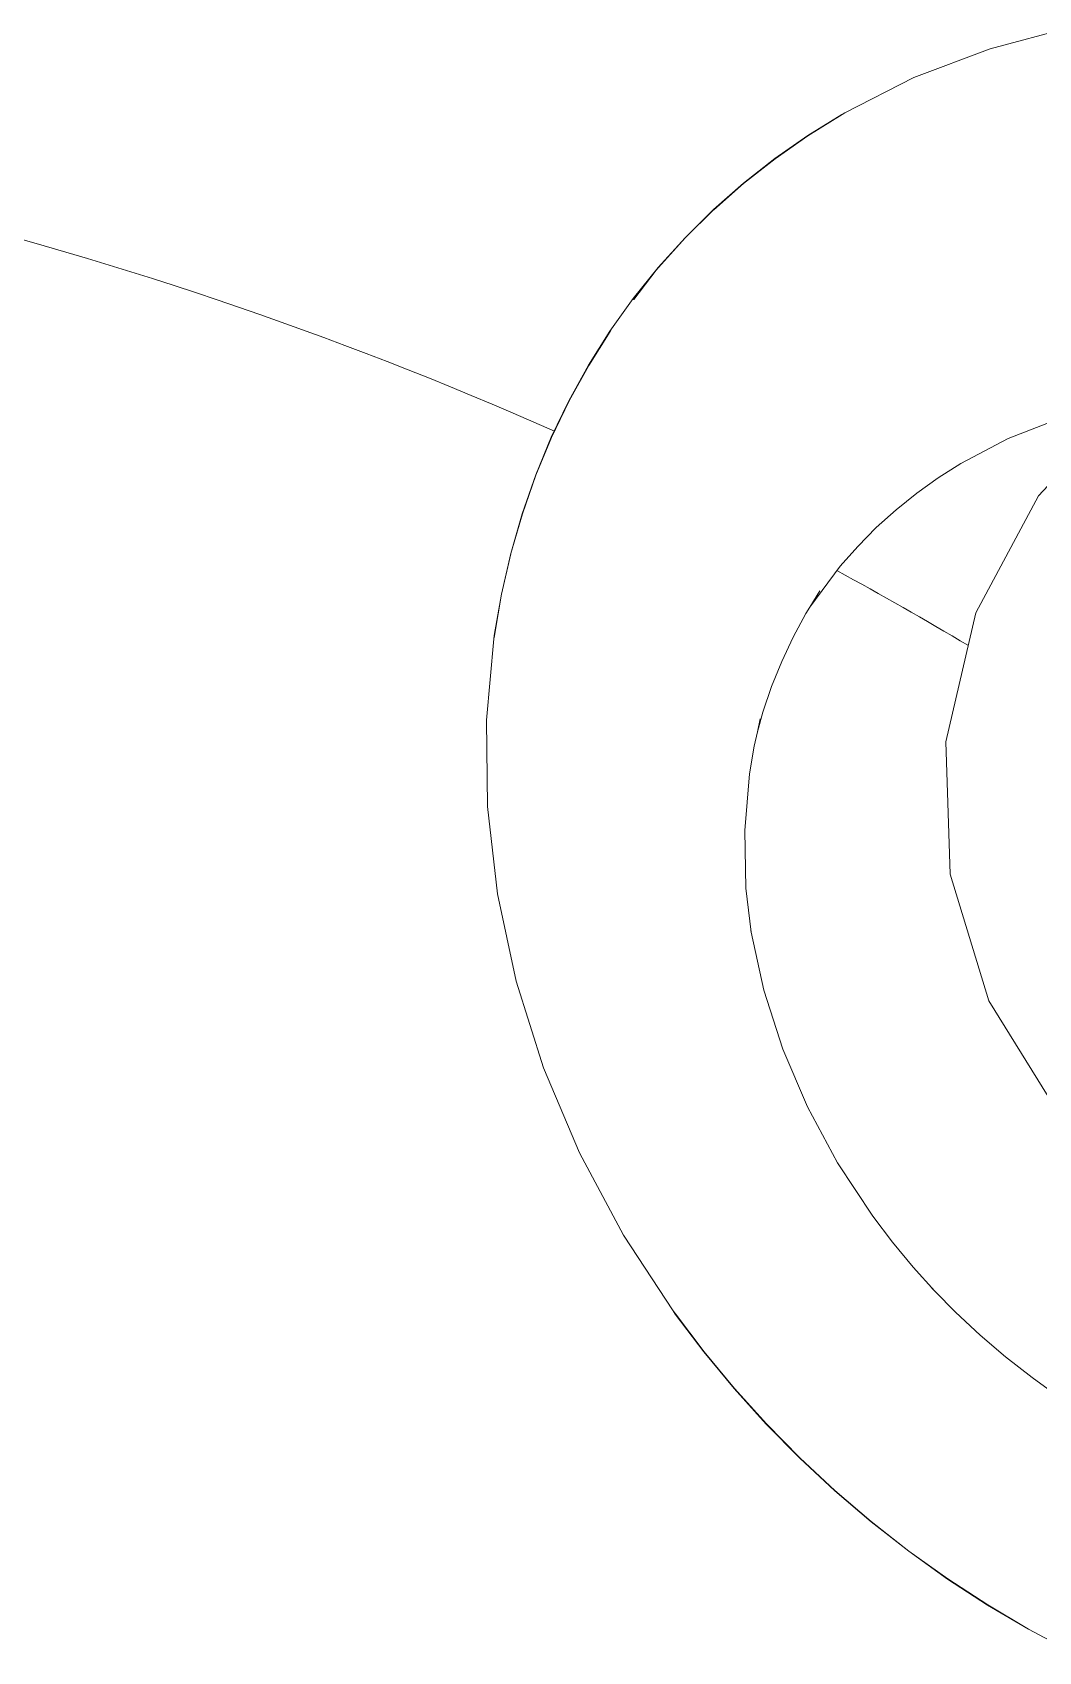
# Model space of a CAD drawing. Extents: x -14.2 to 52.3, y 3.7 to 90.9.
# Drawn here: x 20.831 to 21.378, y 27.336 to 28.216 of the extents above; entities that cross this region are included whole.
import ezdxf

# ---------------------------------------------------------------- set-up
doc = ezdxf.new("R2010")
doc.units = 0
doc.layers.add('limpo_PINI-PSG-PE-0102-LAZ-R00$0$- LAYOUT', color=135, linetype='Continuous', lineweight=5)
doc.layers.add('limpo_PINI-PSG-PE-0102-LAZ-R00$0$LAYOUT_AMB_LAZ_dwg', color=8, linetype='Continuous', lineweight=5)
doc.layers.add('limpo_PINI-PSG-PE-0102-LAZ-R00$0$XR_ARQT', color=7, linetype='Continuous')
doc.layers.add('XR_ARQT', color=7, linetype='Continuous')

# ---------------------------------------------------------------- blocks, each defined once
blk = doc.blocks.new('limpo_PINI-PSG-PE-0102-LAZ-R00$0$LAYOUT_AMB_LAZ_dwg-2867451-5PPE_008_LAZER__P_A_0_09_')
at = {"layer": 'limpo_PINI-PSG-PE-0102-LAZ-R00$0$- LAYOUT', "color": 9, "flags": 128}
for points in [[(29712.32, 21741.93), (29713.49, 21740.14), (29729.02, 21719.58), (29745.49, 21699.64), (29762.85, 21680.4), (29781.06, 21661.89), (29800.07, 21644.17), (29819.83, 21627.29), (29840.29, 21611.28), (29861.41, 21596.19), (29883.11, 21582.06), (29905.35, 21568.92), (29928.06, 21556.8)], [(29928.1, 21556.95), (29905.39, 21569.05), (29883.17, 21582.19), (29861.48, 21596.31), (29840.38, 21611.39), (29819.92, 21627.39), (29800.17, 21644.27), (29781.17, 21661.98), (29762.97, 21680.48), (29745.62, 21699.71), (29745.6, 21699.73), (29729.16, 21719.63), (29729.14, 21719.66), (29713.65, 21740.17), (29712.32, 21741.93), (29685.39, 21782.97), (29661.46, 21827.67), (29641.94, 21873.79), (29627.02, 21920.84), (29616.82, 21968.33), (29611.42, 22015.78), (29610.86, 22062.72), (29614.92, 22106.75), (29615.1, 22108.67), (29619, 22131.13), (29624.08, 22153.17), (29630.31, 22174.75), (29637.67, 22195.81), (29646.14, 22216.29), (29655.71, 22236.16), (29666.33, 22255.37), (29677.98, 22273.86), (29690.63, 22291.6), (29704.25, 22308.55), (29718.79, 22324.67), (29734.22, 22339.93), (29750.5, 22354.29), (29767.58, 22367.71), (29785.43, 22380.18), (29803.99, 22391.67), (29805.63, 22392.5), (29843.08, 22411.6), (29884.48, 22427.34), (29927.77, 22438.79)], [(29690.97, 22291.01), (29691, 22291.05), (29703.15, 22307.11), (29704.33, 22308.41), (29718.86, 22324.52), (29718.9, 22324.57), (29734.29, 22339.78), (29734.33, 22339.82), (29750.56, 22354.14), (29750.6, 22354.17), (29767.63, 22367.56), (29767.68, 22367.6), (29785.48, 22380.04), (29785.52, 22380.06), (29804.04, 22391.52), (29805.63, 22392.5)], [(29614.92, 22106.75), (29615.23, 22108.54), (29615.24, 22108.57), (29619.14, 22131.02), (29619.15, 22131.08), (29624.21, 22153.04), (29624.22, 22153.12), (29630.43, 22174.63), (29630.45, 22174.69), (29637.79, 22195.68), (29637.81, 22195.74), (29646.26, 22216.15), (29646.28, 22216.22), (29655.82, 22236.03), (29655.84, 22236.09), (29666.43, 22255.23), (29666.46, 22255.28), (29678.07, 22273.71), (29679.08, 22275.31)], [(29786.61, 22124.08), (29803.02, 22146.23), (29812.54, 22157.01), (29822.66, 22167.23), (29833.35, 22176.87), (29844.58, 22185.89), (29856.32, 22194.29), (29868.55, 22202.05), (29894.35, 22215.55), (29921.71, 22226.28)], [(29958.57, 22235.53), (29910.7, 22184.41), (29876.8, 22120.99), (29860.47, 22050.95), (29862.83, 21979.08), (29883.7, 21910.26), (29921.68, 21849.2), (29974.17, 21800.04), (30037.59, 21766.14), (30107.62, 21749.82), (30179.5, 21752.17), (30248.31, 21773.05), (30309.38, 21811.03), (30309.76, 21811.27), (30358.89, 21863.73), (30383.23, 21909.27)], [(29758.06, 22056.26), (29761.04, 22066.92), (29765.8, 22080.91), (29771.29, 22094.52), (29777.51, 22107.75), (29784.42, 22120.54), (29786.61, 22124.08), (29792.03, 22132.88)], [(29754.63, 21947.57), (29751.79, 21971.42), (29751.22, 22002.79), (29753.85, 22033.5), (29756.36, 22048.6), (29758.06, 22056.26), (29759.64, 22063.39)], [(29854.41, 21752.59), (29842.61, 21765.64), (29831.4, 21779.19), (29820.72, 21793.28), (29801.62, 21822.27), (29785.24, 21852.67), (29771.84, 21884.05), (29761.54, 21916.1), (29754.63, 21947.57), (29754.43, 21948.47)], [(29966.77, 21668.46), (29952.89, 21675.86), (29937.29, 21685.11), (29922.06, 21695.04), (29907.24, 21705.65), (29892.87, 21716.89), (29879, 21728.74), (29865.65, 21741.18), (29854.41, 21752.59), (29852.86, 21754.17)]]:
    blk.add_lwpolyline(points, dxfattribs=at)
at = {"layer": 'limpo_PINI-PSG-PE-0102-LAZ-R00$0$- LAYOUT', "color": 9}
for start, end in [(66.04844, 76.66255), (59.22002, 61.43543)]:
    blk.add_arc((28785.23, 20277.57), 2124.94, start, end, dxfattribs=at)
blk = doc.blocks.new('limpo_PINI-PSG-PE-0102-LAZ-R00$0$A$C745163c0')
at = {"layer": 'limpo_PINI-PSG-PE-0102-LAZ-R00$0$LAYOUT_AMB_LAZ_dwg', "color": 9}
blk.add_blockref('limpo_PINI-PSG-PE-0102-LAZ-R00$0$LAYOUT_AMB_LAZ_dwg-2867451-5PPE_008_LAZER__P_A_0_09_', (-22615.15, -15829.56), dxfattribs=at)
blk = doc.blocks.new('limpo_PINI-PSG-PE-0102-LAZ-R00')
at = {"layer": 'limpo_PINI-PSG-PE-0102-LAZ-R00$0$XR_ARQT', "xscale": 0.001000000000038553, "yscale": 0.001000000000038553, "zscale": 0.001000000000038553}
blk.add_blockref('limpo_PINI-PSG-PE-0102-LAZ-R00$0$A$C745163c0', (14.12396, 21.59203), dxfattribs=at)

msp = doc.modelspace()

# ---------------------------------------------------------------- block references
at = {"layer": 'XR_ARQT'}
msp.add_blockref('limpo_PINI-PSG-PE-0102-LAZ-R00', (-0.04177, 0.01702), dxfattribs=at)

doc.saveas('drawing.dxf')
